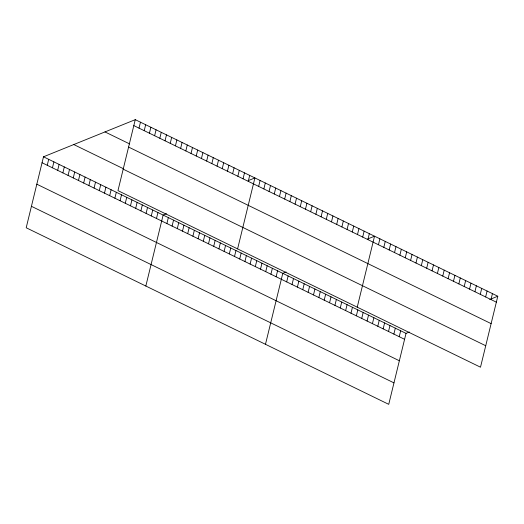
<?xml version="1.0" encoding="UTF-8"?>
<svg xmlns="http://www.w3.org/2000/svg" width="524" height="524" viewBox="0 0 524 524"><rect width="100%" height="100%" fill="white"/><g stroke="black" fill="none" stroke-linecap="round" stroke-linejoin="round"><path stroke-width="0.79" d="M135.264 119.662L117.966 190.625L480.501 367.2L497.8 296.237L135.264 119.662L43.499 156.8L26.2 227.763L388.736 404.338L406.034 333.375L409.401 332.013M47.252 165.27L48.699 159.335M52.452 167.804L53.9 161.87M57.66 170.339L59.101 164.405M62.86 172.874L64.308 166.933M68.061 175.409L69.509 169.468M73.262 177.937L74.709 172.003M78.462 180.472L79.91 174.538M83.663 183.007L85.111 177.073M88.864 185.542L90.311 179.601M94.071 188.077L95.512 182.136M99.272 190.605L100.719 184.671M104.473 193.14L105.92 187.206M109.673 195.675L111.121 189.734M114.874 198.21L116.321 192.269M120.075 200.738L121.522 194.804M139.017 128.131L140.465 122.197M125.275 203.273L126.723 197.338M144.218 130.666L145.665 124.732M130.483 205.808L131.924 199.873M149.419 133.201L150.866 127.26M135.683 208.342L137.131 202.402M154.619 135.736L156.067 129.795M140.884 210.877L142.332 204.936M159.82 138.264L161.268 132.33M146.085 213.406L147.532 207.471M165.027 140.799L166.468 134.865M151.285 215.94L152.733 210.006M170.228 143.334L171.676 137.399M156.486 218.475L157.934 212.534M175.429 145.869L176.876 139.928M145.836 286.032L163.134 215.069L166.501 213.707M180.629 148.403L182.077 142.463M166.894 223.545L168.335 217.604M185.83 150.932L187.278 144.997M172.095 226.073L173.542 220.139M191.031 153.467L192.478 147.532M177.295 228.608L178.743 222.674M196.231 156.001L197.679 150.067M182.496 231.143L183.944 225.202M201.439 158.536L202.88 152.595M187.697 233.678L189.144 227.737M206.639 161.071L208.087 155.13M192.898 236.206L194.345 230.272M211.84 163.599L213.288 157.665M198.098 238.741L199.546 232.807M217.041 166.134L218.488 160.2M203.305 241.276L204.746 235.342M222.242 168.669L223.689 162.728M208.506 243.811L209.954 237.87M227.442 171.204L228.89 165.263M213.707 246.346L215.154 240.405M232.643 173.732L234.09 167.798M218.908 248.874L220.355 242.939M237.85 176.267L239.291 170.333M224.108 251.409L225.556 245.474M243.051 178.802L244.498 172.868M229.309 253.944L230.757 248.003M248.252 181.337L249.699 175.396M234.51 256.478L235.957 250.538M237.601 248.893L254.9 177.931L248.173 180.656M239.717 259.007L241.158 253.072M258.653 186.4L260.101 180.466M244.918 261.542L246.365 255.607M263.854 188.935L265.301 183M250.118 264.076L251.566 258.142M269.054 191.47L270.502 185.529M255.319 266.611L256.767 260.67M274.262 194.004L275.703 188.064M260.52 269.146L261.967 263.205M279.462 196.533L280.91 190.598M265.72 271.674L267.168 265.74M284.663 199.068L286.111 193.133M270.921 274.209L272.369 268.275M289.864 201.602L291.311 195.668M276.128 276.744L277.569 270.803M295.064 204.137L296.512 198.196M265.478 344.301L282.777 273.338L286.137 271.976M300.265 206.672L301.713 200.731M286.687 281.886L288.135 275.952M305.466 209.2L306.913 203.266M292.045 284.499L293.492 278.558M310.673 211.735L312.114 205.801M297.403 287.106L298.85 281.172M315.874 214.27L317.321 208.336M302.761 289.72L304.208 283.779M321.074 216.805L322.522 210.864M308.125 292.327L309.573 286.392M326.275 219.34L327.723 213.399M313.483 294.94L314.931 288.999M331.476 221.868L332.923 215.934M318.841 297.547L320.288 291.613M336.677 224.403L338.124 218.469M341.877 226.938L343.325 220.997M324.199 300.16L325.646 294.219M347.084 229.473L348.526 223.532M329.563 302.767L331.011 296.833M352.285 232.001L353.733 226.067M334.921 305.381L336.369 299.44M357.486 234.536L358.933 228.602M340.279 307.988L341.727 302.053M362.687 237.071L364.134 231.136M345.637 310.601L347.084 304.66M367.887 239.606L369.335 233.665M350.995 313.208L352.442 307.274M357.237 307.162L374.536 236.2L367.809 238.924M356.359 315.821L357.807 309.881M378.446 244.747L379.893 238.813M361.717 318.428L363.165 312.494M383.81 247.361L385.258 241.42M367.075 321.042L368.523 315.101M389.168 249.968L390.616 244.033M372.433 323.649L373.881 317.714M394.526 252.581L395.974 246.64M377.791 326.262L379.238 320.321M399.884 255.188L401.332 249.254M383.155 328.869L384.603 322.935M405.242 257.801L406.69 251.861M388.513 331.482L389.961 325.542M410.606 260.408L412.054 254.474M393.871 334.089L395.319 328.155M415.964 263.022L417.412 257.081M399.229 336.703L400.677 330.762M421.322 265.629L422.77 259.694M426.68 268.242L428.128 262.301M432.045 270.849L433.492 264.915M437.402 273.463L438.85 267.522M442.76 276.069L444.208 270.135M448.118 278.683L449.566 272.742M453.476 281.29L454.924 275.355M458.841 283.903L460.288 277.962M464.199 286.51L465.646 280.576M469.556 289.124L471.004 283.183M474.914 291.73L476.362 285.796M480.272 294.344L481.72 288.403M485.637 296.951L487.084 291.017M490.995 299.564L492.442 293.623M489.724 299.505L497.8 296.237M133.817 125.603L496.352 302.171M104.977 131.917L129.69 143.949M128.583 147.061L491.119 323.629M73.779 144.545L123.199 168.617M123.192 169.167L485.735 345.742M43.499 156.8L406.034 333.375M42.051 162.741L404.587 339.31M36.818 184.199L399.36 360.767M31.433 206.305L393.969 382.88"/></g></svg>
